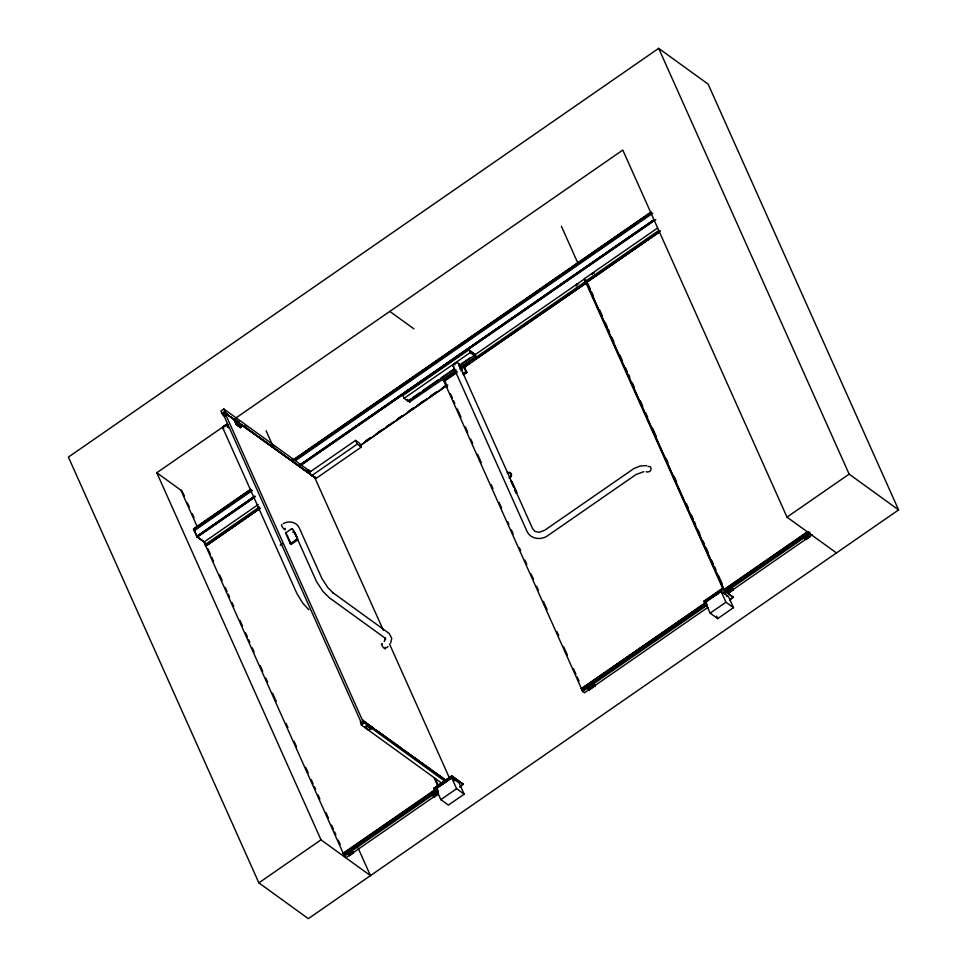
<?xml version="1.0" encoding="UTF-8"?>
<svg xmlns="http://www.w3.org/2000/svg" width="967" height="967" viewBox="0 0 967 967"><rect width="100%" height="100%" fill="white"/><g stroke="black" fill="none" stroke-linecap="round" stroke-linejoin="round"><path stroke-width="1.45" d="M227.233 425.468L228.115 427.438M224.392 426.87L224.84 426.205M390.656 643.091L391.756 638.377L389.157 633.458L332.696 592.566L333.18 592.952L327.849 587.622L321.987 578.629L299.262 527.934C296.664 521.878 288.541 520.331 283.222 523.679M205.5 545.207L206.491 545.763M443.732 380.539L444.723 381.107M454.986 364.801L454.925 364.16M410.431 399.129L407.989 400.822L409.899 402.127M460.05 367.436L475.957 356.424L474.797 354.393M474.978 354.454L473.238 353.197M475.728 356.339L474.821 354.345M384.225 641.568L385.458 638.268L385.543 639.598L384.83 637.882L385.337 638.28L329.421 597.811L323.014 591.514L316.487 581.505L293.75 530.786M297.401 540.118L297.727 538.982L292.578 528.901L291.671 528.731L285.567 532.95L290.354 543.672L291.297 544.348L297.401 540.118L296.361 539.513L290.354 543.672M386.727 647.697L387.972 646.609M296.361 539.513L296.821 538.401M658.684 48.35L68.415 457.089L258.866 882.859L308.316 918.65L898.585 509.911L708.134 84.141L658.684 48.35L849.135 474.12L898.585 509.911M310.637 471.775L223.86 408.981L220.899 411.035L222.567 414.758L225.009 416.523M239.695 423.667L315.967 478.157L225.033 413.054L236.033 421.008M358.153 848.132L370.458 875.618L320.996 839.839L156.799 472.754L227.438 423.836M236.117 417.829L622.796 150.066L787.005 517.14L836.455 552.931M234.788 418.965L233.978 419.533L236.274 424.658L240.36 427.607L241.17 427.039L238.873 421.914L234.788 418.965L237.084 424.09L241.17 427.039M238.184 422.398L238.873 421.914M236.274 424.658L237.084 424.09M250.683 489.278L193.666 528.768L194.246 529.807L193.497 529.275L250.779 489.52M292.82 460.099L650.996 212.075M293.883 459.76L651.093 212.317M193.618 529.372L250.936 489.628M294.004 459.857L651.25 212.426M251.045 489.858L193.775 529.469L194.234 530.75L252.484 490.414M294.161 459.954L651.359 212.655M193.98 529.457L243.551 495.128M246.029 493.412L251.142 490.1M294.367 459.941L331.548 434.195M334.026 432.479L353.862 418.747M356.339 417.031L376.163 403.299M378.641 401.583L419.545 373.262M422.023 371.546L441.846 357.814M444.337 356.098L464.16 342.366M466.638 340.65L529.843 296.881M532.321 295.165L552.157 281.433M554.635 279.717L617.84 235.948M620.318 234.232L640.154 220.5M642.632 218.784L651.311 212.776M201.68 524.658L206.636 521.225M211.592 517.792L216.548 514.359M223.981 509.21L228.937 505.777M236.383 500.628L240.094 498.053M246.295 493.762L250.006 491.188M299.589 456.859L304.545 453.426M311.978 448.277L316.934 444.844M324.368 439.695L328.091 437.12M334.292 432.829L339.248 429.396M346.682 424.247L349.16 422.531M356.593 417.381L360.316 414.807M378.907 401.934L382.63 399.359M412.365 378.762L414.843 377.045M422.289 371.896L427.245 368.463M434.679 363.314L438.389 360.739M444.59 356.448L448.313 353.874M466.904 341L470.615 338.426M500.362 317.829L502.84 316.112M510.274 310.963L515.242 307.53M522.676 302.381L526.386 299.806M532.587 295.515L537.543 292.082M554.901 280.067L558.612 277.493M588.359 256.896L590.837 255.179M598.271 250.03L603.227 246.597M610.673 241.448L614.383 238.873M620.584 234.582L625.54 231.149M632.974 226L636.697 223.425M642.886 219.134L646.609 216.56M295.866 460.377L652.798 213.211M253.753 496.857L196.736 536.334L204.182 542.185M300.846 464.245L654.067 219.654M196.785 536.612L254.974 496.168L196.845 536.588L193.497 529.275M300.834 464.414L654.055 219.811M299.722 465.357L654.176 219.908M461.199 353.874L463.677 352.157M254.2 497.642L197.111 537.06L255.348 496.579M299.975 465.707L654.429 220.234M300.06 465.889L655.759 219.582M459.591 365.695L474.277 355.53L473.032 352.725L468.947 349.776L402.864 395.539L404.109 398.331L408.195 401.293L454.695 369.08M404.109 398.331L470.204 352.568L474.277 355.53M205.766 546.004L260.111 508.376L205.911 546.101L203.928 542.149L258.262 504.52M412.885 397.437L420.222 392.348M422.676 390.656L438.583 379.632M441.025 377.94L454.49 368.62M459.385 365.236L470.397 357.609M657.56 228.031L584.576 278.569L586.244 282.291L660.461 230.895M474.265 355.252L584.189 279.137L586.075 280.503M456.376 369.986L409.573 401.97M464.595 367.279L463.157 365.599L459.954 367.823A1.861 1.45 -54.1 0 1 462.129 368.391A1.861 1.45 -54.1 0 1 460.8 370.832M259.482 506.974L205.137 544.614L343.914 854.852L436.552 790.704M309.754 472.126L355.59 440.396L359.676 443.345L361.344 447.068L315.508 478.81M658.781 230.484L585.797 281.022L724.573 591.26L809.923 532.152M455.723 371.401L443.37 379.946L582.146 690.184L583.681 691.296M460.655 367.98L585.41 281.59L587.561 284.105M249.957 514.408L253.668 511.845M626.967 253.342L630.677 250.779M638.099 245.642L640.577 243.926M449.957 376.151L453.656 373.576M448.664 377.118L451.142 375.414M501.776 340.348L504.242 338.631M512.897 332.648L516.596 330.085M524.005 324.948L526.483 323.244M565.997 295.866L569.708 293.303M205.596 545.884L259.93 508.243M586.425 282.412L659.397 231.875M442.705 378.738L443.817 381.216L457.403 371.812M463.58 367.533L586.171 283.089L463.761 367.665M586.558 282.521L659.542 231.983M443.998 381.349L456.484 372.887M311.422 475.861L357.258 444.119L361.344 447.068M365.707 440.988L370.675 437.555M378.109 432.406L380.587 430.69M386.776 426.399L389.266 424.682M397.933 418.675L401.656 416.1M409.089 410.951L414.045 407.518M420.246 403.227L423.957 400.652M431.403 395.503L436.359 392.07M442.548 387.779L446.27 385.204M462.661 373.878L465.864 371.654L466.892 372.392L463.689 374.616M364.632 441.955L370.832 437.664M375.788 434.231L383.222 429.082M385.7 427.366L393.134 422.216M396.857 419.642L401.813 416.209M408.014 411.918L414.202 407.627M416.68 405.91L426.604 399.045M430.315 396.47L436.516 392.179M441.472 388.746L446.428 385.313M359.736 445.763L446.536 385.567M359.821 445.944L447.806 385.011M463.604 374.555L466.807 372.343M280.212 545.207L282.291 543.756M514.589 490.861L515.471 490.257M515.532 492.977L516.426 492.372M360.582 721.865L361.344 724.996L442.004 783.367M362.552 720.5L446.162 780.296M361.344 724.996L364.305 722.953L444.965 781.324M364.946 726.906L366.916 725.54L370.687 728.272L371.002 728.961L369.019 730.327L364.946 726.906L369.019 730.327M365.26 727.607L367.23 726.241L371.002 728.961M258.866 882.859L320.996 839.839M787.005 517.14L849.135 474.12M438.377 791.937L433.663 788.371L451.758 775.836L463.29 784.177L459.772 786.92M706.115 603.275L703.71 601.377L721.805 588.843L733.337 597.183L729.819 599.927M433.772 788.601L451.867 776.066L463.398 784.406M703.807 601.607L721.914 589.072L733.433 597.413M435.839 788.468L451.625 777.528L459.156 782.992L464.16 794.173L448.374 805.1L440.843 799.636L435.839 788.468L437.991 790.027M720.947 591.042L705.161 601.97L710.165 613.151L717.695 618.602L733.482 607.675L728.477 596.494L720.947 591.042L725.939 602.223L733.482 607.675M436.915 788.31L451.384 778.29M706.236 601.812L720.705 591.792L722.929 593.412M437.64 794.197L346.259 857.475L344.373 856.121L343.116 853.317L435.742 789.181M810.37 533.421L725.02 592.529L723.775 589.737L807.88 531.487M343.297 853.45L436.057 789.41M707.989 607.3L584.479 692.819L582.593 691.453L581.348 688.661L706.091 602.284M723.945 589.858L808.061 531.62M581.518 688.794L706.261 602.405M587.827 684.612L581.348 688.661M590.305 682.907L610.068 669.212M612.534 667.508L673.056 625.601M675.522 623.884L705.173 603.36M582.146 690.184L706.889 603.807M344.373 856.121L438.232 791.115M347.951 854.079L351.915 851.335L353.173 852.241L353.487 852.942L349.522 855.686L347.951 854.079L349.522 855.686M436.903 792.481L438.474 794.1L434.509 796.844L433.252 795.926L432.938 795.225L436.903 792.481L438.16 793.399M582.593 691.453L707.336 605.076M728.272 590.728L731.826 588.262L733.083 589.169L733.397 589.87L729.843 592.336L728.272 590.728L729.843 592.336M804.544 537.906L808.098 535.44L809.355 536.347L809.669 537.048L806.115 539.513L804.544 537.906L806.115 539.513M593.714 684.201L587.791 688.299L588.105 689L589.362 689.906L595.273 685.808L593.714 684.201L595.273 685.808M348.265 854.78L352.23 852.036L353.487 852.942M433.252 795.926L437.217 793.182M728.586 591.417L732.14 588.963L733.397 589.87M804.858 538.607L808.412 536.141L809.669 537.048M588.105 689L594.028 684.902M349.208 854.985L353.173 852.241M432.938 795.225L434.195 796.143L437.169 794.076M591.417 687.573L594.971 685.119M728.139 593.037L812.256 534.787M440.843 799.636L456.617 788.709L464.16 794.173M459.676 786.691L463.29 784.177M710.165 613.151L725.939 602.223M729.71 599.685L733.337 597.183M225.299 425.976L225.988 425.939M643.853 471.666L636.02 474.531L548.144 535.38C541.629 540.541 530.399 539.32 526.93 531.197L453.16 366.275M646.766 465.623L640.311 465.973L634.086 468.439L544.904 530.121L539.441 532.297L534.932 531.403L532.442 528.345L458.745 363.568M314.722 477.541L383.307 630.158M229.457 427.994C228.333 427.74 226.109 425.226 228.2 425.202A3.106 1.765 -24.1 0 0 223.86 426A3.106 1.765 -24.1 0 0 223.764 428.852M474.072 355.058L475.873 356.448M389.798 311.41L413.924 328.865M703.71 601.377L706.007 603.045M516.233 491.998L516.849 492.445L512.051 481.723L510.806 480.829L513.658 487.199M244.18 425.661L246.621 427.426M272.283 445.992L274.737 447.769M225.843 413.03L228.297 414.807M244.18 426.302L256.4 435.15M258.842 436.915L284.516 455.481M286.957 457.258L301.619 467.871M304.073 469.636L313.84 476.719M235.029 419.98L225.251 412.897L224.622 411.507L222.217 413.175L225.287 416.342M239.913 423.51L315.689 478.351L315.061 476.949M291.563 528.804L292.505 529.481M285.567 532.95L286.51 533.639M289.471 541.411L290.982 543.925L290.426 543.527M156.799 472.754L182.122 491.079M199.625 538.426L204.46 541.931M197.099 536.915L204.097 541.991M203.928 542.149L205.814 543.514M452.496 779.1L454.732 780.72M373.77 728.308L362.77 720.342L363.399 721.745L360.993 723.413L360.365 722.011M376.211 730.073L401.885 748.651M404.327 750.416L444.663 779.607M363.773 721.382L373.552 728.453M378.448 731.995L388.226 739.066M391.889 741.725L401.668 748.796M404.109 750.561L416.33 759.409M421.225 762.951L429.771 769.14M435.887 773.564L444.445 779.753M433.663 788.371L437.12 790.873M345.038 855.481L343.829 854.453M308.824 609.79L302.744 603.118L296.7 593.122L222.954 428.26M586.764 282.751L724.742 590.97M808.098 535.44L808.412 536.141M731.826 588.262L732.14 588.963M588.021 283.899L590.486 289.399M591.719 292.143L593.557 296.265M599.709 310.008L602.163 315.508M605.245 322.386L607.083 326.508M608.316 329.251L609.548 332.007M612.002 337.495L613.852 341.617M619.992 355.373L622.458 360.86M625.528 367.738L627.378 371.86M628.598 374.604L629.831 377.36M632.297 382.859L634.134 386.981M640.287 400.725L642.741 406.225M645.823 413.09L647.66 417.212M652.58 428.212L656.267 436.455M666.106 458.455L667.955 462.577M674.096 476.32L676.562 481.82M686.401 503.807L688.238 507.929M691.32 514.807L693.158 518.928M694.391 521.672L695.624 524.428M698.077 529.928L699.927 534.05M702.997 540.916L704.23 543.672M706.067 547.793L708.533 553.293M711.603 560.159L713.453 564.281M714.673 567.037L715.906 569.781M718.372 575.28L722.059 583.524M561.392 226.254L578.314 264.088M585.41 281.59L723.485 590.063M584.189 279.137L585.857 282.86M716.583 616.112L717.695 618.602M468.947 349.776L470.204 352.568M464.523 367.218L466.892 372.392M463.157 365.599L465.864 371.654M589.048 689.217L589.362 689.906M444.989 381.457L447.443 386.945M450.513 393.823L452.363 397.945M453.596 400.701L454.816 403.444M457.282 408.944L460.969 417.188M465.272 426.81L467.738 432.309M470.808 439.175L472.645 443.297M477.565 454.297L481.264 462.54M491.091 484.54L492.94 488.661M499.093 502.405L501.547 507.905M507.699 521.648L508.92 524.392M511.386 529.892L513.235 534.014M519.376 547.757L520.609 550.513M524.912 560.135L526.761 564.257M531.064 573.878L533.518 579.378M536.588 586.244L538.438 590.366M543.357 601.365L547.044 609.609M556.883 631.596L558.721 635.73M563.64 646.718L567.339 654.973M573.479 668.717L575.945 674.204M577.166 676.96L579.015 681.082M407.361 399.431L408.195 401.293M355.59 440.396L357.258 444.119M451.625 777.528L456.617 788.709M389.459 643.901L449.715 778.604M435.271 778.52L438.341 785.385M434.014 777.601L437.7 785.845M434.195 796.143L434.509 796.844M266.082 430.738L272.73 445.606M295.346 533.663L297.135 537.652M239.333 424.96L240.481 427.523L236.395 424.573L234.099 419.448M239.212 425.045L240.36 427.607M287.102 534.969L291.297 544.348M366.916 725.54L367.23 726.241M223.86 408.981L225.529 412.716M363.048 720.149L364.305 722.953M351.915 851.335L352.23 852.036M182.594 492.106L184.407 496.156M187.429 502.913L189.242 506.962M192.276 513.719L194.089 517.78M207.99 548.857L210.443 554.357M211.676 557.113L213.526 561.235M219.666 574.978L222.132 580.478M225.202 587.344L227.052 591.466M228.272 594.221L229.505 596.965M231.971 602.465L233.809 606.587M239.961 620.331L242.415 625.83M245.497 632.696L247.334 636.83M248.567 639.574L249.8 642.318M252.254 647.817L254.103 651.939M260.244 665.683L262.71 671.183M265.78 678.06L267.629 682.182M272.549 693.182L276.236 701.426M286.075 723.413L287.912 727.535M294.065 741.278L296.518 746.778M305.741 767.399L308.207 772.899M311.277 779.765L313.127 783.886M314.348 786.642L315.58 789.386M318.046 794.886L319.884 799.008M326.036 812.751L328.49 818.251M331.572 825.129L333.41 829.251M334.642 831.995L335.875 834.751M338.329 840.238L340.179 844.372M180.732 489.846L197.655 527.68M194.294 530.158L196.627 535.38M453.97 366.868A3.106 1.765 -24.1 0 1 454.72 363.58A3.106 1.765 -24.1 0 1 458.866 364.015M646.222 471.618A3.058 2.381 -54.1 0 0 646.73 472.005L649.425 471.666A3.106 2.43 -54.1 0 0 650.972 467.943A3.106 2.43 -54.1 0 0 648.023 466.638M459.905 366.445A1.861 1.45 -54.1 0 1 459.917 369.116M507.832 473.322A3.106 2.43 -54.1 0 1 511.446 474.253A3.106 2.43 -54.1 0 1 509.234 478.339M507.204 472.863A3.106 2.43 -54.1 0 1 510.709 473.479A3.106 2.43 -54.1 0 1 509.283 477.517M293.811 532.092A3.723 2.913 -54.1 0 1 294.826 533.216M293.327 532.249A3.53 2.756 -54.1 0 1 294.983 533.554M293.17 532.14A3.53 2.756 -54.1 0 1 294.826 533.433M293.231 531.947A3.723 2.913 -54.1 0 1 294.983 533.325M285.011 528.333A3.106 0.786 55.1 0 1 283.561 528.635A3.106 0.786 55.1 0 1 281.748 524.622M385.204 647.298A3.106 0.907 53.6 0 1 384.564 648.579A3.106 0.907 53.6 0 1 381.844 645.194A3.106 0.907 53.6 0 1 382.485 643.913M576.102 285.821A1.318 0.749 -24.1 0 1 577.855 284.383M576.803 285.64A1.318 0.749 -24.1 0 1 575.909 284.842A1.318 0.749 -24.1 0 1 577.65 283.911M308.038 470.784A1.318 0.749 -24.1 0 1 309.5 471.497M307.53 470.494A1.318 0.749 -24.1 0 1 309.247 470.252A1.318 0.749 -24.1 0 1 308.86 471.461M592.094 274.181A1.318 0.749 -24.1 0 1 593.134 273.456M591.744 274.157A1.318 0.749 -24.1 0 1 594.161 273.202M442.294 784.394A8.908 5.077 -24.1 0 1 445.956 781.856M712.341 597.401A8.908 5.077 -24.1 0 1 718.155 594.004M724.186 593.702A8.908 5.077 -24.1 0 1 726.906 596.663M222.797 413.114L361.332 722.832L362.963 721.394L224.622 412.147L222.797 413.114M458.878 365.707L459.168 365.985A1.861 1.45 -54.1 0 0 458.805 365.647"/></g></svg>
